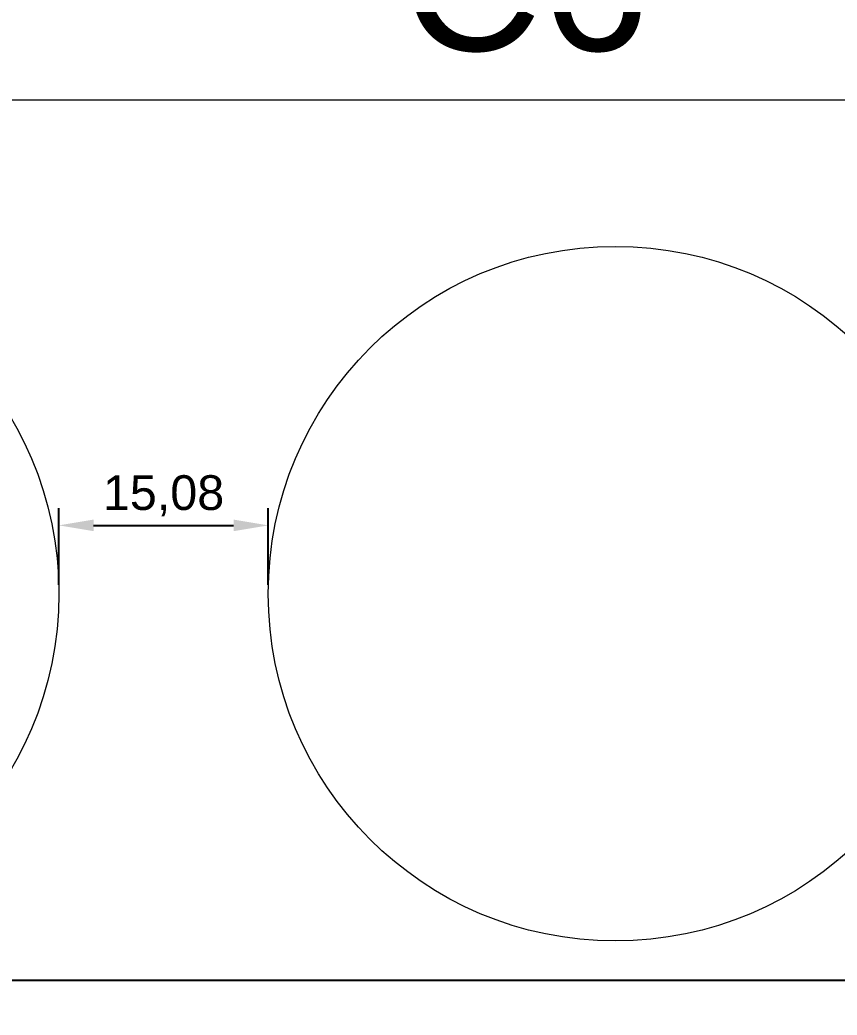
# Model space of a CAD drawing. Header units: millimetres. Extents: x 567392 to 582402, y 4512800 to 4518063.
# Drawn here: x 575712.9 to 575771.8, y 4513638.5 to 4513710.2 of the extents above; entities that cross this region are included whole.
import ezdxf

# ---------------------------------------------------------------- set-up
doc = ezdxf.new("R2010")
doc.units = ezdxf.units.MM
doc.layers.add('tefriş', color=251, linetype='Continuous', lineweight=13)
doc.layers.add('yücel-poz no', color=7, linetype='Continuous')
doc.styles.add('ekp-yazı', font='Arial.ttf', dxfattribs={"height": 10})
doc.styles.get("Standard").update_dxf_attribs({"font": 'Arial.ttf'})
doc.dimstyles.new('ISO-25', dxfattribs={"dimtxt": 2.5, "dimasz": 2.5, "dimexe": 1.25, "dimexo": 0.625, "dimtad": 1, "dimtxsty": 'Standard', "dimcen": 2.5, "dimadec": 0, "dimazin": 0, "dimtfac": 1, "dimtmove": 0, "dimatfit": 3, "dimfxl": 1, "dimarcsym": 0})

# ---------------------------------------------------------------- blocks, each defined once
blk = doc.blocks.new('*D521')
at = {"layer": 'Defpoints', "color": 0, "transparency": 16777216}
for p in [(575654.65, 4513664.399), (575904.65, 4513664.399), (575654.65, 4513641.016)]:
    blk.add_point(p, dxfattribs=at)
at = {"layer": 'tefriş', "color": 0, "lineweight": -2, "transparency": 16777216}
for p, q in [((575654.65, 4513663.774), (575654.65, 4513639.766)), ((575904.65, 4513663.774), (575904.65, 4513639.766)), ((575902.15, 4513641.016), (575657.15, 4513641.016))]:
    blk.add_line(p, q, dxfattribs=at)
at = {"layer": 'tefriş', "color": 0, "transparency": 16777216}
for points in [[(575657.15, 4513641.432), (575657.15, 4513640.599), (575654.65, 4513641.016)], [(575902.15, 4513641.432), (575902.15, 4513640.599), (575904.65, 4513641.016)]]:
    blk.add_solid(points, dxfattribs=at)
at = {"layer": 'tefriş', "color": 0, "transparency": 16777216, "insert": (575779.65, 4513642.917), "char_height": 2.5, "attachment_point": 5}
blk.add_mtext('250', dxfattribs=at)
blk = doc.blocks.new('*D522')
at = {"layer": 'Defpoints', "color": 0, "transparency": 16777216}
for p in [(575730.817, 4513673.768), (575715.734, 4513668.852), (575730.817, 4513668.852)]:
    blk.add_point(p, dxfattribs=at)
at = {"layer": 'tefriş', "color": 0, "lineweight": -2, "transparency": 16777216}
for p, q in [((575715.734, 4513669.477), (575715.734, 4513675.018)), ((575730.817, 4513669.477), (575730.817, 4513675.018)), ((575718.234, 4513673.768), (575728.317, 4513673.768))]:
    blk.add_line(p, q, dxfattribs=at)
at = {"layer": 'tefriş', "color": 0, "transparency": 16777216}
for points in [[(575718.234, 4513674.184), (575718.234, 4513673.351), (575715.734, 4513673.768)], [(575728.317, 4513674.184), (575728.317, 4513673.351), (575730.817, 4513673.768)]]:
    blk.add_solid(points, dxfattribs=at)
at = {"layer": 'tefriş', "color": 0, "transparency": 16777216, "insert": (575723.276, 4513675.895), "char_height": 2.5, "attachment_point": 5}
blk.add_mtext('15,08', dxfattribs=at)

msp = doc.modelspace()

# ---------------------------------------------------------------- hatches: boundary and pattern name
at = {"layer": 'tefriş'}
h = msp.add_hatch(dxfattribs=at)
h.set_pattern_fill('AR-RSHKE', color=34, scale=0.01)
h.set_pattern_definition([(0, (500121.8337, 4493135.302), (6.477, 3.048), [1.524, -1.27, 1.778, -0.762, 2.286, -1.016]), (0, (500123.3577, 4493135.429), (6.477, 3.048), [1.27, -4.826, 1.016, -1.524]), (0, (500126.4057, 4493135.1115), (6.477, 3.048), [0.762, -7.874]), (90, (500121.8337, 4493135.302), (-2.159, 3.048), [2.921, -9.271]), (90, (500123.3577, 4493135.302), (-2.159, 3.048), [2.8575, -9.3345]), (90, (500124.6277, 4493135.302), (-2.159, 3.048), [2.667, -9.525]), (90, (500126.4057, 4493135.1115), (-2.159, 3.048), [2.921, -9.271]), (90, (500127.1677, 4493135.1115), (-2.159, 3.048), [2.921, -9.271]), (90, (500129.4537, 4493135.302), (-2.159, 3.048), [2.794, -9.398])])
h.paths.add_polyline_path([(575894.65, 4513949.643), (575904.65, 4513949.643), (575904.65, 4514106.639), (575894.65, 4514106.639)])
h.paths.add_polyline_path([(575894.65, 4513766.643), (575904.65, 4513766.643), (575904.65, 4513949.643), (575894.65, 4513949.643)])
h.paths.add_polyline_path([(575904.65, 4513766.643), (575894.65, 4513766.643), (575894.65, 4513624.399), (575904.65, 4513624.399), (575904.65, 4513704.399)])
h.paths.add_polyline_path([(575894.65, 4514106.639), (575904.65, 4514106.639, -0.18832), (575926.795, 4514176.489), (575919.646, 4514183.559, 0.189123)])
h.paths.add_polyline_path([(575695.638, 4513654.181), (575695.638, 4513674.72), (575675.031, 4513674.72), (575675.031, 4513654.181)], flags=9)
h.paths.add_polyline_path([(575765.626, 4513636.351), (575793.934, 4513636.351), (575793.934, 4513656.958), (575765.626, 4513656.958)], flags=9)
h.paths.add_polyline_path([(575702.843, 4513670.91), (575742.802, 4513670.91), (575742.802, 4513691.517), (575702.843, 4513691.517)], flags=9)
h.paths.add_polyline_path([(575777.567, 4513666.382), (575798.106, 4513666.382), (575798.106, 4513686.989), (575777.567, 4513686.989)], flags=9)
h.paths.add_polyline_path([(575826.257, 4513667.697), (575866.216, 4513667.697), (575866.216, 4513688.304), (575826.257, 4513688.304)], flags=9)

# ---------------------------------------------------------------- linework, layer by layer
msp.add_line((575654.65, 4513704.399), (575894.65, 4513704.399), dxfattribs=at)
for centre in [(575690.734, 4513668.852), (575755.817, 4513668.852)]:
    msp.add_circle(centre, 25, dxfattribs=at)

# ---------------------------------------------------------------- texts
at = {"layer": 'yücel-poz no', "insert": (575740.406, 4513717.94), "char_height": 10, "attachment_point": 1, "style": 'ekp-yazı'}
msp.add_mtext_dynamic_manual_height_columns('C6', width=12.08661, gutter_width=60, heights=[0], dxfattribs=at)

# ---------------------------------------------------------------- dimensions: what is measured, and where the dimension line sits
at = {"layer": 'tefriş'}
dim = msp.add_linear_dim(base=(575730.817, 4513673.768), p1=(575715.734, 4513668.852), p2=(575730.817, 4513668.852), angle=0, dimstyle='ISO-25', dxfattribs=at)
dim.commit()
dim.dimension.update_dxf_attribs({"geometry": '*D522', "text_midpoint": (575723.276, 4513673.768), "dimtype": 161})
dim = msp.add_aligned_dim(p1=(575904.65, 4513664.399), p2=(575654.65, 4513664.399), distance=23.383, dimstyle='ISO-25', dxfattribs=at)
dim.commit()
dim.dimension.update_dxf_attribs({"geometry": '*D521', "text_midpoint": (575779.65, 4513642.917)})

doc.saveas('drawing.dxf')
